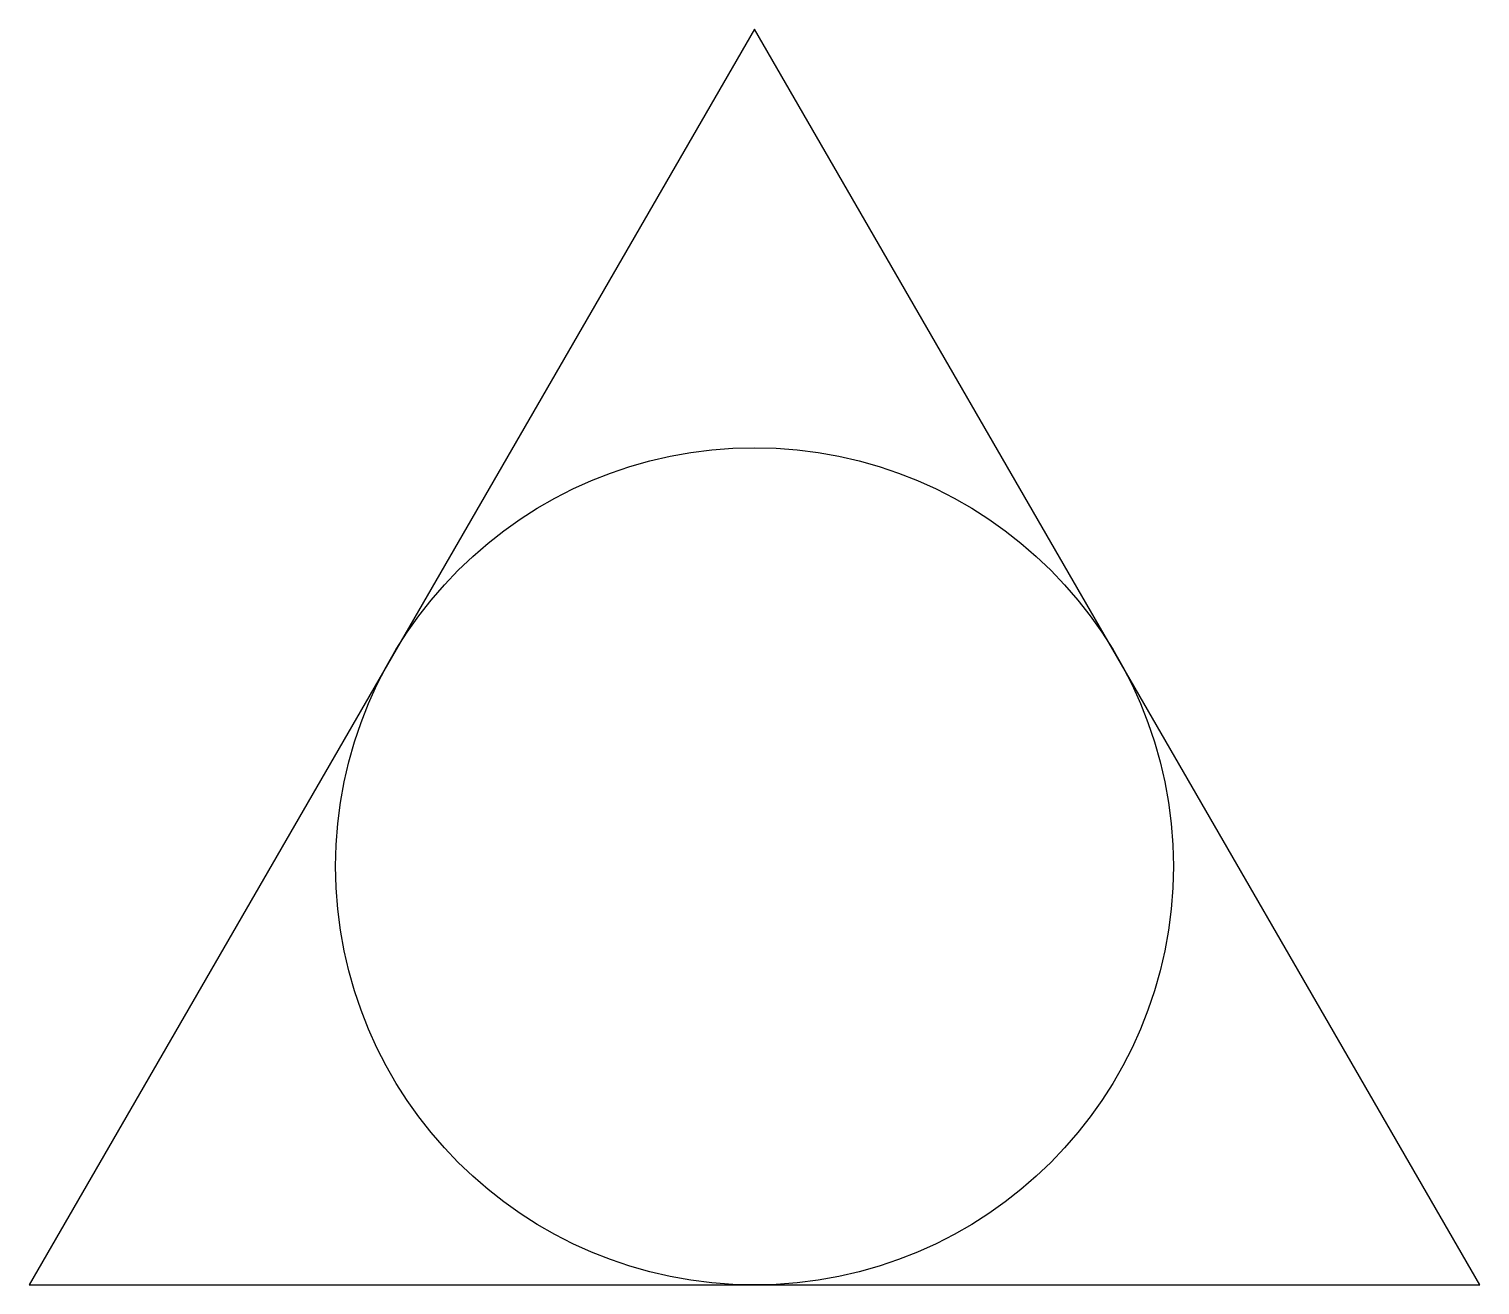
# Model space of a CAD drawing. Header units: feet. Extents: x -0.433 to 0.433, y -0.25 to 0.5.
import ezdxf

# ---------------------------------------------------------------- set-up
doc = ezdxf.new("R2010")
doc.units = ezdxf.units.FT
doc.header["$MEASUREMENT"] = 0

msp = doc.modelspace()

# ---------------------------------------------------------------- linework, layer by layer
msp.add_circle((0, 0, 1.0001), 0.25)
msp.add_3dface([(0.43301, -0.25, 1), (0, 0.5, 1), (-0.43301, -0.25, 1)])
at = {"layer": 'Defpoints'}
msp.add_point((0, 0), dxfattribs=at)

doc.saveas('drawing.dxf')
